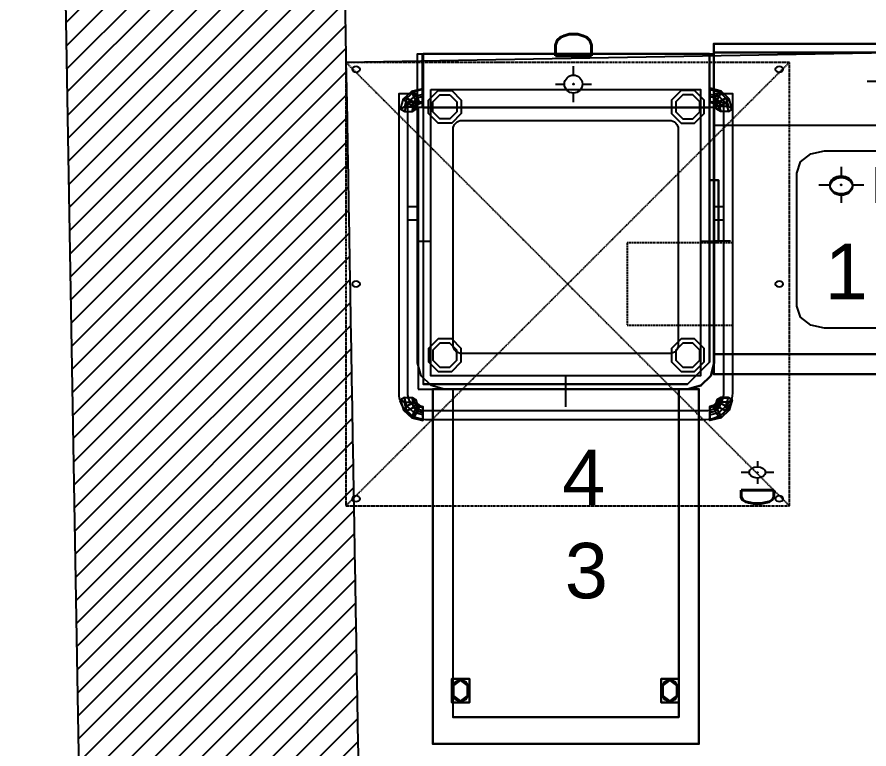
# Model space of a CAD drawing. Header units: millimetres. Extents: x 45 to 25350, y 77 to 5059.
# Drawn here: x 21691.3 to 21883.4, y 3821.6 to 3986.7 of the extents above; entities that cross this region are included whole.
import ezdxf
from ezdxf.enums import TextEntityAlignment as Align

# ---------------------------------------------------------------- set-up
doc = ezdxf.new("R2010")
doc.units = ezdxf.units.MM
doc.header["$LTSCALE"] = 5
doc.linetypes.add('NASCOSTA', pattern=[0.375, 0.25, -0.125])
doc.linetypes.add('TRATTO-PUNTO', pattern=[1, 0.5, -0.25, 0, -0.25])
for name, color, linetype in [('200-EquipBlack-3d', 250, 'Continuous'), ('200-EquipBorder-2d', 9, 'Continuous'), ('200-EquipID-2d', 7, 'Continuous'), ('200-EquipInternal-2d', 252, 'Continuous'), ('200-EquipSteel-3d', 9, 'Continuous'), ('250-Cwater-2d', 160, 'Continuous'), ('250-Drain-2D', 140, 'Continuous'), ('250-Hwater-2d', 200, 'Continuous'), ('300-exhaust-2d', 70, 'Continuous')]:
    doc.layers.add(name, color=color, linetype=linetype)
doc.layers.add('200-InsPoint-3D', color=3, linetype='Continuous', plot=False)
doc.styles.add('ARIAL', font='ARIALUNI.TTF', dxfattribs={"height": 1})
doc.styles.add('ROMANS', font='micross.ttf')
doc.styles.add('SIMPLEX', font='simplex')

# ---------------------------------------------------------------- blocks, each defined once
blk = doc.blocks.new('NHT8')
blk.add_line((9.5, -80, 1492), (9.5, -80, 1492))
at = {"layer": '200-EquipBlack-3d'}
for points in [[(633.3, -718.8, 773.6), (645.8, -706.3, 773.6), (645.8, -706.3, 788.6), (633.3, -718.8, 788.6)], [(633.3, -718.8, 751), (645.8, -706.3, 751), (645.8, -706.3, 766), (633.3, -718.8, 766)], [(633.3, -718.8, 727.2), (645.8, -706.3, 727.2), (645.8, -706.3, 742.2), (633.3, -718.8, 742.2)], [(613.3, -738.8, 773.6), (625.8, -726.3, 773.6), (625.8, -726.3, 788.6), (613.3, -738.8, 788.6)], [(613.3, -738.8, 751), (625.8, -726.3, 751), (625.8, -726.3, 766), (613.3, -738.8, 766)], [(613.3, -738.8, 727.2), (625.8, -726.3, 727.2), (625.8, -726.3, 742.2), (613.3, -738.8, 742.2)]]:
    blk.add_3dface(points, dxfattribs=at)
at = {"layer": '200-EquipBorder-2d'}
blk.add_lwpolyline([(606.9, -756), (58.1, -756), (28.8, -748.2), (6.3, -725.7), (-1.5, -696.4), (-1.5, 0), (666.5, 0), (666.5, -696.4), (658.7, -725.7), (636.2, -748.2)], close=True, dxfattribs=at)
at = {"layer": '200-EquipInternal-2d'}
for p, q in [((-23.5, -344.2), (-1.5, -344.2)), ((666.5, -344.2), (688.5, -344.2)), ((-23.5, -374.2), (-1.5, -374.2)), ((666.5, -374.2), (688.5, -374.2)), ((-1.5, -422), (28.5, -422)), ((636.5, -422), (666.5, -422)), ((332.5, -756), (332.5, -726))]:
    blk.add_line(p, q, dxfattribs=at)
for points in [[(666.5, -89), (708.5, -89), (708.5, -765, -0.414214), (648.5, -825), (16.5, -825, -0.414214), (-43.5, -765), (-43.5, -89), (-1.5, -89)], [(666.5, -109), (688.5, -109), (688.5, -765, -0.414214), (648.5, -805), (16.5, -805, -0.414214), (-23.5, -765), (-23.5, -109), (-1.5, -109)]]:
    blk.add_lwpolyline(points, format="xyb", dxfattribs=at)
blk.add_lwpolyline([(28.5, -80), (636.5, -80), (636.5, -726), (28.5, -726)], close=True, dxfattribs=at)
blk.add_lwpolyline([(98.5, -150), (566.5, -150, -0.414214), (586.5, -170), (586.5, -656, -0.414214), (566.5, -676), (98.5, -676, -0.414214), (78.5, -656), (78.5, -170, -0.414214)], format="xyb", close=True, dxfattribs=at)
at = {"layer": '200-EquipSteel-3d'}
for p, q in [((11, -121, 835), (0, -121, 835)), ((0, -121, 835), (0, -756, 835)), ((657, -121, 200), (11, -121, 200)), ((657, -121, 800), (11, -121, 800)), ((11, -121, 857), (11, -745, 857)), ((657, -121, 200), (11, -121, 200)), ((11, -121, 200), (11, -745, 200)), ((11, -121, 1527), (11, -745, 1527)), ((657, -695, 200), (657, -121, 200)), ((657, -121, 857), (657, -695, 857)), ((668, -121, 835), (657, -121, 835)), ((657, -695, 1527), (657, -121, 1527)), ((668, -696.4, 835), (668, -121, 835)), ((607, -745, 857), (657, -695, 857)), ((607, -745, 1527), (657, -695, 1527)), ((660.2, -725.7, 835), (668, -696.4, 835)), ((637.7, -748.2, 835), (660.2, -725.7, 835)), ((11, -745, 857), (607, -745, 857)), ((11, -745, 1527), (607, -745, 1527)), ((608.4, -756, 835), (637.7, -748.2, 835)), ((0, -756, 835), (608.4, -756, 835))]:
    blk.add_line(p, q, dxfattribs=at)
at = {"layer": '200-EquipSteel-3d', "extrusion": (-1, 0, 0), "elevation": -10.5}
for points in [[(91.1, 1469.9), (77.6, 1459.2), (80.2, 1442.1), (96.2, 1435.8), (109.7, 1446.5), (107.2, 1463.6)], [(824.7, 1195.8), (827.2, 1178.7), (813.8, 1168), (797.7, 1174.3), (795.2, 1191.3), (808.7, 1202.1)]]:
    blk.add_lwpolyline(points, close=True, dxfattribs=at)
at = {"layer": '200-EquipSteel-3d', "elevation": 140}
for points in [[(75.3, -82.4), (97, -104.1), (97, -134.7), (75.3, -156.3), (44.7, -156.3), (23, -134.7), (23, -104.1), (44.7, -82.4)], [(592.7, -82.4), (571, -104.1), (571, -134.7), (592.7, -156.3), (623.3, -156.3), (645, -134.7), (645, -104.1), (623.3, -82.4)], [(44.7, -642.4), (23, -664.1), (23, -694.7), (44.7, -716.3), (75.3, -716.3), (97, -694.7), (97, -664.1), (75.3, -642.4)], [(592.7, -642.4), (571, -664.1), (571, -694.7), (592.7, -716.3), (623.3, -716.3), (645, -694.7), (645, -664.1), (623.3, -642.4)]]:
    blk.add_lwpolyline(points, close=True, dxfattribs=at)
at = {"layer": '200-EquipSteel-3d'}
for points in [[(71.2, -92.4), (87, -108.2), (87, -130.5), (71.2, -146.3), (48.8, -146.3), (33, -130.5), (33, -108.2), (48.8, -92.4)], [(596.8, -92.4), (581, -108.2), (581, -130.5), (596.8, -146.3), (619.2, -146.3), (635, -130.5), (635, -108.2), (619.2, -92.4)], [(48.8, -652.4), (33, -668.2), (33, -690.5), (48.8, -706.3), (71.2, -706.3), (87, -690.5), (87, -668.2), (71.2, -652.4)], [(596.8, -652.4), (581, -668.2), (581, -690.5), (596.8, -706.3), (619.2, -706.3), (635, -690.5), (635, -668.2), (619.2, -652.4)]]:
    blk.add_lwpolyline(points, close=True, dxfattribs=at)
at = {"layer": '200-EquipSteel-3d', "extrusion": (1, 0, 0)}
for points, elevation in [([(-90.9, 1470), (-77.4, 1459.3), (-79.9, 1442.2), (-96, 1435.9), (-109.4, 1446.6), (-106.9, 1463.7)], 657.5), ([(-824.7, 1195.8), (-827.2, 1178.7), (-813.8, 1168), (-797.7, 1174.3), (-795.2, 1191.3), (-808.7, 1202.1)], 10.5), ([(-824.7, 1195.8), (-827.2, 1178.7), (-813.8, 1168), (-797.7, 1174.3), (-795.2, 1191.3), (-808.7, 1202.1)], 657.5)]:
    blk.add_lwpolyline(points, close=True, dxfattribs=dict(at, elevation=elevation))
at = {"layer": '200-EquipSteel-3d', "extrusion": (-4.76985e-06, 0.937466, 0.348078), "elevation": -315.1}
blk.add_lwpolyline([(14.1, 1408.9), (5.5, 1393.9), (14.1, 1379), (31.4, 1379), (40, 1393.9), (31.4, 1408.9)], close=True, dxfattribs=at)
at = {"layer": '200-EquipSteel-3d', "extrusion": (4.76985e-06, 0.937466, 0.348078), "elevation": -315.1}
blk.add_lwpolyline([(-682.2, 1408.9), (-673.5, 1393.9), (-682.2, 1379), (-699.4, 1379), (-708, 1393.9), (-699.4, 1408.9)], close=True, dxfattribs=at)
at = {"layer": '200-EquipSteel-3d'}
for points in [[(9.5, 0, 200), (9.5, 0, 1492), (9.5, -121, 1492), (9.5, -121, 200)], [(11, 0, 1492), (11, -121, 1492), (657, -121, 1492), (657, 0, 1492)], [(657, 0, 1492), (657, 0, 200), (11, 0, 200), (11, 0, 1492)], [(657, 0, 200), (657, 0, 1492), (657, -121, 1492), (657, -121, 200)], [(-10.4, -85.4, 1440.1), (-25.8, -99.7, 1434.4), (-33.2, -101.1, 1449.9), (-14.8, -83.9, 1456.7)], [(-33.2, -101.1, 1449.9), (-14.8, -83.9, 1456.7), (-10.4, -96.4, 1467.8), (-25.8, -110.6, 1462.2)], [(-10.8, -107.7, 1431.3), (-1.8, -99.3, 1434.6), (-10.4, -85.4, 1440.1), (-25.8, -99.7, 1434.4)], [(10.5, -80.2, 1442.1), (-10.4, -85.4, 1440.1), (-14.8, -83.9, 1456.7), (10.5, -77.6, 1459.2)], [(-14.8, -83.9, 1456.7), (10.5, -77.6, 1459.2), (10.5, -91.1, 1469.9), (-10.4, -96.4, 1467.8)], [(-1.8, -99.3, 1434.6), (10.5, -96.2, 1435.8), (10.5, -80.2, 1442.1), (-10.4, -85.4, 1440.1)], [(10.5, -91.1, 1469.9), (-10.4, -96.4, 1467.8), (-1.8, -110.2, 1462.4), (10.5, -107.2, 1463.6)], [(657.5, -79.9, 1442.2), (678.5, -85.1, 1440.2), (682.8, -83.7, 1456.8), (657.5, -77.4, 1459.3)], [(682.8, -83.7, 1456.8), (657.5, -77.4, 1459.3), (657.5, -90.9, 1470), (678.5, -96.1, 1467.9)], [(669.8, -99, 1434.7), (657.5, -96, 1435.9), (657.5, -79.9, 1442.2), (678.5, -85.1, 1440.2)], [(657.5, -90.9, 1470), (678.5, -96.1, 1467.9), (669.8, -110, 1462.5), (657.5, -106.9, 1463.7)], [(657.5, -109.4, 1446.6), (657.5, -96, 1435.9), (669.8, -99, 1434.7), (665.5, -111.4, 1445.8)], [(678.9, -107.4, 1431.4), (669.8, -99, 1434.7), (678.5, -85.1, 1440.2), (693.8, -99.4, 1434.5)], [(678.5, -85.1, 1440.2), (693.8, -99.4, 1434.5), (701.2, -100.9, 1450), (682.8, -83.7, 1456.8)], [(701.2, -100.9, 1450), (682.8, -83.7, 1456.8), (678.5, -96.1, 1467.9), (693.8, -110.3, 1462.3)], [(-25.8, -99.7, 1434.4), (-31.4, -119.1, 1426.8), (-40, -124.6, 1440.7), (-33.2, -101.1, 1449.9)], [(-40, -124.6, 1440.7), (-33.2, -101.1, 1449.9), (-25.8, -110.6, 1462.2), (-31.4, -130.1, 1454.5)], [(-14.1, -119.1, 1426.8), (-10.8, -107.7, 1431.3), (-25.8, -99.7, 1434.4), (-31.4, -119.1, 1426.8)], [(-25.8, -110.6, 1462.2), (-31.4, -130.1, 1454.5), (-14.1, -130.1, 1454.5), (-10.8, -118.6, 1459.1)], [(-10.4, -96.4, 1467.8), (-25.8, -110.6, 1462.2), (-10.8, -118.6, 1459.1), (-1.8, -110.2, 1462.4)], [(-3.4, -117.2, 1443.6), (-10.8, -107.7, 1431.3), (-14.1, -119.1, 1426.8), (-5.5, -124.6, 1440.7)], [(2.5, -111.7, 1445.7), (-1.8, -99.3, 1434.6), (-10.8, -107.7, 1431.3), (-3.4, -117.2, 1443.6)], [(-1.8, -110.2, 1462.4), (-10.8, -118.6, 1459.1), (-3.4, -117.2, 1443.6), (2.5, -111.7, 1445.7)], [(10.5, -109.7, 1446.5), (10.5, -96.2, 1435.8), (-1.8, -99.3, 1434.6), (2.5, -111.7, 1445.7)], [(10.5, -107.2, 1463.6), (-1.8, -110.2, 1462.4), (2.5, -111.7, 1445.7), (10.5, -109.7, 1446.5)], [(657.5, -106.9, 1463.7), (669.8, -110, 1462.5), (665.5, -111.4, 1445.8), (657.5, -109.4, 1446.6)], [(665.5, -111.4, 1445.8), (669.8, -99, 1434.7), (678.9, -107.4, 1431.4), (671.4, -116.9, 1443.7)], [(669.8, -110, 1462.5), (678.9, -118.4, 1459.2), (671.4, -116.9, 1443.7), (665.5, -111.4, 1445.8)], [(678.5, -96.1, 1467.9), (693.8, -110.3, 1462.3), (678.9, -118.4, 1459.2), (669.8, -110, 1462.5)], [(671.4, -116.9, 1443.7), (678.9, -107.4, 1431.4), (682.2, -118.9, 1426.9), (673.5, -124.3, 1440.8)], [(682.2, -118.9, 1426.9), (678.9, -107.4, 1431.4), (693.8, -99.4, 1434.5), (699.4, -118.9, 1426.9)], [(693.8, -110.3, 1462.3), (699.4, -129.8, 1454.7), (682.2, -129.8, 1454.7), (678.9, -118.4, 1459.2)], [(693.8, -99.4, 1434.5), (699.4, -118.9, 1426.9), (708, -124.3, 1440.8), (701.2, -100.9, 1450)], [(708, -124.3, 1440.8), (701.2, -100.9, 1450), (693.8, -110.3, 1462.3), (699.4, -129.8, 1454.7)], [(-10.8, -118.6, 1459.1), (-14.1, -130.1, 1454.5), (-5.5, -124.6, 1440.7), (-3.4, -117.2, 1443.6)], [(678.9, -118.4, 1459.2), (682.2, -129.8, 1454.7), (673.5, -124.3, 1440.8), (671.4, -116.9, 1443.7)], [(657, -695, 835), (607, -745, 835), (607, -745, 200), (657, -695, 200)], [(607, -745, 200), (607, -745, 835), (11, -745, 835), (11, -745, 200)], [(-25.8, -794.3, 1175.7), (-31.4, -774.8, 1183.3), (-40, -780.3, 1197.2), (-33.2, -803.8, 1188)], [(-40, -780.3, 1197.2), (-33.2, -803.8, 1188), (-25.8, -805.2, 1203.4), (-31.4, -785.8, 1211.1)], [(-14.1, -774.8, 1183.3), (-10.8, -786.3, 1178.8), (-25.8, -794.3, 1175.7), (-31.4, -774.8, 1183.3)], [(-25.8, -805.2, 1203.4), (-31.4, -785.8, 1211.1), (-14.1, -785.8, 1211.1), (-10.8, -797.2, 1206.6)], [(-10.8, -786.3, 1178.8), (-1.8, -794.7, 1175.5), (-10.4, -808.5, 1170), (-25.8, -794.3, 1175.7)], [(-3.4, -787.7, 1194.3), (-10.8, -786.3, 1178.8), (-14.1, -774.8, 1183.3), (-5.5, -780.3, 1197.2)], [(-10.8, -797.2, 1206.6), (-14.1, -785.8, 1211.1), (-5.5, -780.3, 1197.2), (-3.4, -787.7, 1194.3)], [(2.5, -793.2, 1192.1), (-1.8, -794.7, 1175.5), (-10.8, -786.3, 1178.8), (-3.4, -787.7, 1194.3)], [(-1.8, -805.6, 1203.3), (-10.8, -797.2, 1206.6), (-3.4, -787.7, 1194.3), (2.5, -793.2, 1192.1)], [(665.5, -793.2, 1192.1), (669.8, -794.7, 1175.5), (678.8, -786.3, 1178.8), (671.4, -787.7, 1194.3)], [(669.8, -805.6, 1203.3), (678.8, -797.2, 1206.6), (671.4, -787.7, 1194.3), (665.5, -793.2, 1192.1)], [(678.8, -786.3, 1178.8), (669.8, -794.7, 1175.5), (678.5, -808.5, 1170), (693.8, -794.3, 1175.7)], [(671.4, -787.7, 1194.3), (678.8, -786.3, 1178.8), (682.1, -774.8, 1183.3), (673.5, -780.3, 1197.2)], [(678.8, -797.2, 1206.6), (682.1, -785.8, 1211.1), (673.5, -780.3, 1197.2), (671.4, -787.7, 1194.3)], [(682.1, -774.8, 1183.3), (678.8, -786.3, 1178.8), (693.8, -794.3, 1175.7), (699.4, -774.8, 1183.3)], [(693.8, -805.2, 1203.4), (699.4, -785.8, 1211.1), (682.1, -785.8, 1211.1), (678.8, -797.2, 1206.6)], [(693.8, -794.3, 1175.7), (699.4, -774.8, 1183.3), (708, -780.3, 1197.2), (701.2, -803.8, 1188)], [(708, -780.3, 1197.2), (701.2, -803.8, 1188), (693.8, -805.2, 1203.4), (699.4, -785.8, 1211.1)], [(-10.4, -808.5, 1170), (-25.8, -794.3, 1175.7), (-33.2, -803.8, 1188), (-14.8, -821, 1181.2)], [(-33.2, -803.8, 1188), (-14.8, -821, 1181.2), (-10.4, -819.5, 1197.8), (-25.8, -805.2, 1203.4)], [(-10.4, -819.5, 1197.8), (-25.8, -805.2, 1203.4), (-10.8, -797.2, 1206.6), (-1.8, -805.6, 1203.3)], [(-1.8, -794.7, 1175.5), (10.5, -797.7, 1174.3), (10.5, -813.8, 1168), (-10.4, -808.5, 1170)], [(10.5, -824.7, 1195.8), (-10.4, -819.5, 1197.8), (-1.8, -805.6, 1203.3), (10.5, -808.7, 1202.1)], [(10.5, -808.7, 1202.1), (-1.8, -805.6, 1203.3), (2.5, -793.2, 1192.1), (10.5, -795.2, 1191.3)], [(10.5, -795.2, 1191.3), (10.5, -797.7, 1174.3), (-1.8, -794.7, 1175.5), (2.5, -793.2, 1192.1)], [(657.5, -795.2, 1191.3), (657.5, -797.7, 1174.3), (669.8, -794.7, 1175.5), (665.5, -793.2, 1192.1)], [(657.5, -808.7, 1202.1), (669.8, -805.6, 1203.3), (665.5, -793.2, 1192.1), (657.5, -795.2, 1191.3)], [(669.8, -794.7, 1175.5), (657.5, -797.7, 1174.3), (657.5, -813.8, 1168), (678.5, -808.5, 1170)], [(657.5, -824.7, 1195.8), (678.5, -819.5, 1197.8), (669.8, -805.6, 1203.3), (657.5, -808.7, 1202.1)], [(678.5, -819.5, 1197.8), (693.8, -805.2, 1203.4), (678.8, -797.2, 1206.6), (669.8, -805.6, 1203.3)], [(678.5, -808.5, 1170), (693.8, -794.3, 1175.7), (701.2, -803.8, 1188), (682.8, -821, 1181.2)], [(701.2, -803.8, 1188), (682.8, -821, 1181.2), (678.5, -819.5, 1197.8), (693.8, -805.2, 1203.4)], [(10.5, -813.8, 1168), (-10.4, -808.5, 1170), (-14.8, -821, 1181.2), (10.5, -827.2, 1178.7)], [(-14.8, -821, 1181.2), (10.5, -827.2, 1178.7), (10.5, -824.7, 1195.8), (-10.4, -819.5, 1197.8)], [(657.5, -813.8, 1168), (678.5, -808.5, 1170), (682.8, -821, 1181.2), (657.5, -827.2, 1178.7)], [(682.8, -821, 1181.2), (657.5, -827.2, 1178.7), (657.5, -824.7, 1195.8), (678.5, -819.5, 1197.8)]]:
    blk.add_3dface(points, dxfattribs=at)
for points, invisible_edges in [([(0, -696.4, 875), (668, -696.4, 875), (668, -121, 875), (0, -121, 875)], 15), ([(11, -695, 1549), (657, -695, 1549), (657, -121, 1549), (11, -121, 1549)], 1), ([(608.4, -756, 875), (668, -696.4, 875), (0, -696.4, 875), (0, -756, 875)], 15), ([(11, -695, 1549), (11, -745, 1549), (607, -745, 1549), (657, -695, 1549)], 15), ([(608.4, -756, 875), (637.7, -748.2, 875), (660.2, -725.7, 875), (668, -696.4, 875)], 15)]:
    blk.add_3dface(points, dxfattribs=dict(at, invisible_edges=invisible_edges))
mesh = blk.add_polyface(dxfattribs=at)
corners = [(677, -425, 390), (677, -425, 250), (677, -425, 250), (657, -425, 390), (657, -425, 250), (657, -425, 250), (657, -285, 390), (657, -285, 250), (657, -425, 250), (677, -285, 390), (677, -285, 250), (677, -425, 250), (677, -285, 390), (677, -285, 390), (677, -425, 390), (657, -285, 390), (657, -285, 390), (657, -425, 390)]
mesh.append_faces([[corners[k] for k in face] for face in [(0, 1, 4, 3), (1, 2, 5, 4), (3, 4, 7, 6), (4, 5, 8, 7), (6, 7, 10, 9), (7, 8, 11, 10), (9, 10, 13, 12), (10, 11, 14, 13), (12, 13, 16, 15), (13, 14, 17, 16)]])
blk = doc.blocks.new('attrib')
at = {"layer": '200-EquipID-2d', "style": 'ARIAL'}
blk.add_attdef('POS', text='', height=2.5, dxfattribs=at).set_placement((0, 0, -1), align=Align.MIDDLE)
at = {"layer": '200-EquipID-2d', "style": 'ROMANS', "flags": 1}
for tag, p in [('ZONA', (0, -4.905, -2)), ('EQUIPMENTDATA', (0, -7.89, -2)), ('LONGDESCR', (0, -11.302, -2)), ('EQUIPMENTCONN', (0, -14.714, -2)), ('ACCESSORYDATA', (0, -18.552, -2)), ('ACCESSORYCONN', (0, -21.857, -2))]:
    blk.add_attdef(tag, text='', height=2.5, dxfattribs=at).set_placement(p, align=Align.CENTER)
blk = doc.blocks.new('DCON')
at = {"layer": '250-Drain-2D'}
for p, q in [((0, 40.6), (0, 20.3)), ((-40.6, 0), (-20.3, 0)), ((20.3, 0), (40.6, 0)), ((0, -20.3), (0, -40.6))]:
    blk.add_line(p, q, dxfattribs=at)
for radius in [20.3, 1]:
    blk.add_circle((0, 0), radius, dxfattribs=at)
blk.add_point((0, 0), dxfattribs=at)
at = {"layer": '250-Drain-2D', "style": 'SIMPLEX', "flags": 8}
blk.add_attdef('D', (50, -40.6), '', height=81, dxfattribs=at)
blk = doc.blocks.new('BHHLU06')
at = {"layer": '200-EquipBorder-2d'}
blk.add_lwpolyline([(0, -300), (-600, -300), (-600, 300), (0, 300)], close=True, dxfattribs=at)
at = {"layer": '200-EquipInternal-2d'}
blk.add_line((-30, 0), (0, 0), dxfattribs=at)
blk.add_lwpolyline([(0, 255), (-555, 255), (-555, -255), (0, -255)], dxfattribs=at)
blk.add_point((-600, 300), dxfattribs=at)
at = {"layer": '200-EquipSteel-3d'}
for p, q in [((0, 255, 875), (-555, 255, 875)), ((0, -255, 875), (-555, -255, 875))]:
    blk.add_line(p, q, dxfattribs=at)
at = {"layer": '200-EquipSteel-3d', "elevation": 20}
for points in [[(-504.1, 255.2), (-494.5, 248.2), (-490.9, 237), (-494.5, 225.8), (-504.1, 218.8), (-515.9, 218.8), (-525.5, 225.8), (-529.1, 237), (-525.5, 248.2), (-515.9, 255.2)], [(-504.1, -216.8), (-494.5, -223.8), (-490.9, -235), (-494.5, -246.2), (-504.1, -253.2), (-515.9, -253.2), (-525.5, -246.2), (-529.1, -235), (-525.5, -223.8), (-515.9, -216.8)]]:
    blk.add_lwpolyline(points, close=True, dxfattribs=at)
at = {"layer": '200-EquipSteel-3d'}
for points in [[(-501.3, 252), (-492.7, 237), (-501.3, 222), (-518.7, 222), (-527.3, 237), (-518.7, 252)], [(-501.3, -220), (-492.7, -235), (-501.3, -250), (-518.7, -250), (-527.3, -235), (-518.7, -220)]]:
    blk.add_lwpolyline(points, close=True, dxfattribs=at)
for points, invisible_edges in [([(0, 255, 910), (-555, 255, 910), (-600, 300, 910), (0, 300, 910)], 2), ([(-600, -300, 910), (-600, 300, 910), (-555, 255, 910), (-555, -255, 910)], 15), ([(-600, -300, 910), (-600, -300, 850), (-600, 300, 850), (-600, 300, 910)], 4), ([(0, 255, 875), (0, 255, 910), (0, 300, 910), (0, 300, 850)], 12), ([(0, 300, 850), (0, -300, 850), (0, -255, 875), (0, 255, 875)], 10), ([(-555, -255, 875), (-555, 255, 875), (0, 255, 875), (0, -255, 875)], 15), ([(0, -300, 910), (-600, -300, 910), (-555, -255, 910), (0, -255, 910)], 2), ([(0, -300, 850), (0, -300, 910), (0, -255, 910), (0, -255, 875)], 8)]:
    blk.add_3dface(points, dxfattribs=dict(at, invisible_edges=invisible_edges))
for points in [[(0, 300, 850), (0, 300, 910), (-600, 300, 910), (-600, 300, 850)], [(-555, 255, 910), (-555, 255, 875), (-555, -255, 875), (-555, -255, 910)], [(0, -300, 850), (0, -300, 910), (-600, -300, 910), (-600, -300, 850)]]:
    blk.add_3dface(points, dxfattribs=at)
at = {"layer": '200-InsPoint-3D'}
for p in [(0, 300), (-600, -300), (0, -300)]:
    blk.add_point(p, dxfattribs=at)
at = {"layer": '200-InsPoint-3D', "flags": 9}
blk.add_attdef('DISTANG', (0, 0), '', height=1, dxfattribs=at)
at = {"layer": '200-EquipSteel-3d'}
mesh = blk.add_polymesh((6, 3), dxfattribs=at)
for k, corner in enumerate([(-530, 217, 850), (-530, 217, 80), (-530, 217, 80), (-490, 217, 850), (-490, 217, 80), (-490, 217, 80), (-490, 257, 850), (-490, 257, 80), (-490, 217, 80), (-530, 257, 850), (-530, 257, 80), (-530, 217, 80), (-530, 257, 850), (-530, 257, 850), (-530, 217, 850), (-490, 257, 850), (-490, 257, 850), (-490, 217, 850)]):
    mesh.set_mesh_vertex(divmod(k, 3), corner)
mesh = blk.add_polymesh((6, 3), dxfattribs=at)
for k, corner in enumerate([(-530, -255, 850), (-530, -255, 80), (-530, -255, 80), (-490, -255, 850), (-490, -255, 80), (-490, -255, 80), (-490, -215, 850), (-490, -215, 80), (-490, -255, 80), (-530, -215, 850), (-530, -215, 80), (-530, -255, 80), (-530, -215, 850), (-530, -215, 850), (-530, -255, 850), (-490, -215, 850), (-490, -215, 850), (-490, -255, 850)]):
    mesh.set_mesh_vertex(divmod(k, 3), corner)
blk = doc.blocks.new('HCON')
at = {"layer": '250-Hwater-2d'}
for p, q in [((0, 40.6), (0, 20.3)), ((-40.6, 0), (-20.3, 0)), ((20.3, 0), (40.6, 0)), ((0, -20.3), (0, -40.6))]:
    blk.add_line(p, q, dxfattribs=at)
for radius in [20.3, 1]:
    blk.add_circle((0, 0), radius, dxfattribs=at)
blk.add_point((0, 0), dxfattribs=at)
at = {"layer": '250-Hwater-2d', "style": 'SIMPLEX', "flags": 8}
blk.add_attdef('HW', (50, -40.6), '', height=81, dxfattribs=at)
blk = doc.blocks.new('CCON')
at = {"layer": '250-Cwater-2d'}
for p, q in [((0, 40.6), (0, 20.3)), ((-40.6, 0), (-20.3, 0)), ((20.3, 0), (40.6, 0)), ((0, -20.3), (0, -40.6))]:
    blk.add_line(p, q, dxfattribs=at)
for radius in [20.3, 1]:
    blk.add_circle((0, 0), radius, dxfattribs=at)
blk.add_point((0, 0), dxfattribs=at)
at = {"layer": '250-Cwater-2d', "style": 'SIMPLEX', "flags": 8}
blk.add_attdef('CW', (56.5, -40.6), '', height=81, dxfattribs=at)
blk = doc.blocks.new('BHHPTB08R')
at = {"layer": '200-EquipBorder-2d'}
for points in [[(0, -300), (800, -300), (800, 445), (0, 445)], [(150, -146.7), (150, 153.3), (156.7, 178.3), (175, 196.6), (200, 203.3), (600, 203.3), (625, 196.6), (643.3, 178.3), (650, 153.3), (650, -146.7), (643.3, -171.7), (625, -190), (600, -196.7), (200, -196.7), (175, -190), (156.7, -171.7)]]:
    blk.add_lwpolyline(points, close=True, dxfattribs=at)
at = {"layer": '200-EquipInternal-2d'}
for p, q in [((0, 425), (800, 425)), ((570, -129.6), (330.4, 46.9)), ((30, 0), (0, 0))]:
    blk.add_line(p, q, dxfattribs=at)
blk.add_lwpolyline([(0, 261.6), (755, 261.6), (755, -255), (0, -255)], dxfattribs=at)
for centre in [(400, 355.1), (230, 123.3)]:
    blk.add_circle(centre, 20, dxfattribs=at)
blk.add_point((800, 445), dxfattribs=at)
at = {"layer": '200-EquipSteel-3d'}
for p, q in [((0, 261.6, 875), (755, 261.6, 875)), ((0, -255, 875), (755, -255, 875))]:
    blk.add_line(p, q, dxfattribs=at)
for points, elevation in [([(704.1, 255.2), (694.5, 248.2), (690.9, 237), (694.5, 225.8), (704.1, 218.8), (715.9, 218.8), (725.5, 225.8), (729.1, 237), (725.5, 248.2), (715.9, 255.2)], 20), ([(150, -146.7), (150, 153.3), (156.7, 178.3), (175, 196.6), (200, 203.3), (600, 203.3), (625, 196.6), (643.3, 178.3), (650, 153.3), (650, -146.7), (643.3, -171.7), (625, -190), (600, -196.7), (200, -196.7), (175, -190), (156.7, -171.7)], 575), ([(704.1, -216.8), (694.5, -223.8), (690.9, -235), (694.5, -246.2), (704.1, -253.2), (715.9, -253.2), (725.5, -246.2), (729.1, -235), (725.5, -223.8), (715.9, -216.8)], 20)]:
    blk.add_lwpolyline(points, close=True, dxfattribs=dict(at, elevation=elevation))
for points in [[(701.3, 252), (692.7, 237), (701.3, 222), (718.7, 222), (727.3, 237), (718.7, 252)], [(701.3, -220), (692.7, -235), (701.3, -250), (718.7, -250), (727.3, -235), (718.7, -220)]]:
    blk.add_lwpolyline(points, close=True, dxfattribs=at)
for points, invisible_edges in [([(0, 261.6, 875), (0, 261.6, 910), (0, 425, 910), (0, 445, 850)], 12), ([(0, 445, 850), (0, -300, 850), (0, -255, 875), (0, 261.6, 875)], 10), ([(0, 425, 910), (0, 425, 1170), (0, 445, 1170), (0, 445, 850)], 8), ([(800, -300, 910), (800, -300, 850), (800, 445, 850), (800, 425, 910)], 4), ([(800, 445, 850), (800, 445, 1170), (800, 425, 1170), (800, 425, 910)], 8), ([(0, 261.6, 910), (755, 261.6, 910), (800, 425, 910), (0, 425, 910)], 2), ([(800, -300, 910), (800, 425, 910), (755, 261.6, 910), (755, -255, 910)], 15), ([(150, -255, 875), (150, 261.6, 875), (0, 261.6, 875), (0, -255, 875)], 15), ([(650, 261.6, 875), (150, 261.6, 875), (200, 203.3, 875), (600, 203.3, 875)], 15), ([(150, 153.3, 875), (156.7, 178.3, 875), (165.8, 187.5, 875), (150, 261.6, 875)], 15), ([(165.8, 187.5, 875), (175, 196.6, 875), (200, 203.3, 875), (150, 261.6, 875)], 15), ([(634.2, 187.5, 875), (625, 196.6, 875), (600, 203.3, 875), (650, 261.6, 875)], 15), ([(650, 153.3, 875), (643.3, 178.3, 875), (634.2, 187.5, 875), (650, 261.6, 875)], 15), ([(755, -255, 875), (755, 261.6, 875), (650, 261.6, 875), (650, -255, 875)], 15), ([(150, -196.7, 575), (650, -196.7, 575), (650, 203.3, 575), (150, 203.3, 575)], 15), ([(150, -146.7, 875), (156.7, -171.7, 875), (165.8, -180.9, 875), (150, -255, 875)], 15), ([(650, -146.7, 875), (643.3, -171.7, 875), (634.2, -180.9, 875), (650, -255, 875)], 15), ([(165.8, -180.9, 875), (175, -190, 875), (200, -196.7, 875), (150, -255, 875)], 15), ([(634.2, -180.9, 875), (625, -190, 875), (600, -196.7, 875), (650, -255, 875)], 15), ([(650, -255, 875), (150, -255, 875), (200, -196.7, 875), (600, -196.7, 875)], 15), ([(0, -300, 910), (800, -300, 910), (755, -255, 910), (0, -255, 910)], 2), ([(0, -300, 850), (0, -300, 910), (0, -255, 910), (0, -255, 875)], 8)]:
    blk.add_3dface(points, dxfattribs=dict(at, invisible_edges=invisible_edges))
for points in [[(800, 445, 850), (800, 445, 1170), (0, 445, 1170), (0, 445, 850)], [(0, 425, 1170), (800, 425, 1170), (800, 445, 1170), (0, 445, 1170)], [(800, 425, 910), (800, 425, 1170), (0, 425, 1170), (0, 425, 910)], [(755, 261.6, 910), (755, 261.6, 875), (755, -255, 875), (755, -255, 910)], [(800, -300, 850), (800, -300, 910), (0, -300, 910), (0, -300, 850)]]:
    blk.add_3dface(points, dxfattribs=at)
at = {"layer": '200-InsPoint-3D'}
for p in [(0, 445), (400, 355.1), (0, -300), (800, -300)]:
    blk.add_point(p, dxfattribs=at)
at = {"layer": '250-Cwater-2d'}
blk.add_blockref('CCON', (484.4, 360.9), dxfattribs=at).add_auto_attribs({'CW': 'CW'})
at = {"layer": '250-Drain-2D'}
blk.add_blockref('DCON', (230, 126.5), dxfattribs=at).add_auto_attribs({'D': 'D'})
at = {"layer": '250-Hwater-2d'}
blk.add_blockref('HCON', (317.6, 360.9), dxfattribs=at).add_auto_attribs({'HW': 'HW'})
at = {"layer": '200-InsPoint-3D'}
blk.add_attdef('DISTANG', (0, 0), '', height=1, dxfattribs=at)
at = {"layer": '200-EquipSteel-3d'}
mesh = blk.add_polymesh((6, 3), dxfattribs=at)
for k, corner in enumerate([(730, 217, 850), (730, 217, 80), (730, 217, 80), (690, 217, 850), (690, 217, 80), (690, 217, 80), (690, 257, 850), (690, 257, 80), (690, 217, 80), (730, 257, 850), (730, 257, 80), (730, 217, 80), (730, 257, 850), (730, 257, 850), (730, 217, 850), (690, 257, 850), (690, 257, 850), (690, 217, 850)]):
    mesh.set_mesh_vertex(divmod(k, 3), corner)
mesh = blk.add_polymesh((6, 3), dxfattribs=at)
for k, corner in enumerate([(730, -255, 850), (730, -255, 80), (730, -255, 80), (690, -255, 850), (690, -255, 80), (690, -255, 80), (690, -215, 850), (690, -215, 80), (690, -255, 80), (730, -215, 850), (730, -215, 80), (730, -255, 80), (730, -215, 850), (730, -215, 850), (730, -255, 850), (690, -215, 850), (690, -215, 850), (690, -255, 850)]):
    mesh.set_mesh_vertex(divmod(k, 3), corner)
blk = doc.blocks.new('EP1116T')
at = {"layer": '200-EquipBorder-2d', "linetype": 'TRATTO-PUNTO'}
blk.add_lwpolyline([(0, -1100), (1600, -1100), (1600, 0), (0, 0)], close=True, dxfattribs=at)
at = {"layer": '200-EquipInternal-2d', "linetype": 'TRATTO-PUNTO'}
for p, q in [((0, -1100), (1600, 0)), ((0, 0), (1600, -1100))]:
    blk.add_line(p, q, dxfattribs=at)
at = {"layer": '300-exhaust-2d', "const_width": 20}
for points in [[(15, -25, -1), (35, -25, -1)], [(790, -25, 1), (810, -25, 1)], [(1585, -25, 1), (1565, -25, 1)], [(15, -1075, 1), (35, -1075, 1)], [(790, -1075, 1), (810, -1075, 1)], [(1585, -1075, -1), (1565, -1075, -1)]]:
    blk.add_lwpolyline(points, format="xyb", close=True, dxfattribs=at)
at = {"layer": '300-exhaust-2d', "linetype": 'NASCOSTA'}
blk.add_lwpolyline([(651, -140), (651, -402), (949, -402), (949, -140)], close=True, dxfattribs=at)
at = {"layer": '250-Drain-2D'}
blk.add_blockref('DCON', (1480, -79.3), dxfattribs=at).add_auto_attribs({'D': 'D'})
at = {"layer": '200-InsPoint-3D', "flags": 9}
blk.add_attdef('DISTANG', (0, 0), '', height=1, dxfattribs=at)

msp = doc.modelspace()

# ---------------------------------------------------------------- hatches: boundary and pattern name
at = {"ltscale": 0.5}
h = msp.add_hatch(dxfattribs=at)
h.set_pattern_fill('ANSI31', color=251, scale=30)
h.set_pattern_definition([(45, (24280.266, 18410.9967), (-2.6516504, 2.6516504), [])])
h.paths.add_polyline_path([(21763.42, 4094.47), (22023.38, 4098.96), (22023.02, 4119.96), (21730.1, 4114.9), (21721.79, 4595.08, -0.130845), (22999.27, 4233.91, -0.490921), (22999.35, 4233.95, -0.006684), (23000.2, 4268.19, 0.132238), (21691.26, 4625.37), (21711.96, 3429.14), (22159.11, 3170.98), (22174.11, 3196.96), (22030.23, 3280.02), (22097.77, 3397), (22270.98, 3297), (22270.99, 3297.02), (22281.98, 3316.05), (22090.58, 3426.55), (22020.06, 3425.33), (21775.09, 3421.1, -0.000011), (21771.02, 3655.54), (22030.98, 3660.03), (22030.62, 3681.03), (21770.66, 3676.54, -0.000019)])

# ---------------------------------------------------------------- linework, layer by layer
msp.add_line((22008.42, 3980.71), (21765.46, 3976.51), dxfattribs=at)
msp.add_lwpolyline([(22159.14, 3170.96), (21711.96, 3429.14), (21691.26, 4625.37)], dxfattribs=at)
msp.add_arc((5593253.27, 100325.94), 5572320.84, 180.9895214, 180.99381936, dxfattribs=at)

# ---------------------------------------------------------------- block references
at = {"xscale": 0.09999999999854481, "yscale": 0.1000000000021828, "zscale": 0.1, "rotation": 90}
msp.add_blockref('DCON', (21816.77, 3971.61), dxfattribs=at).add_auto_attribs({'D': 'D'})
ref = msp.add_blockref('BHHPTB08R', (21848.42, 3936.21), dxfattribs=dict(xscale=0.1250000000000284, yscale=0.09999999999999432, zscale=0.1))
ref.add_attrib('DISTANG', '640.3124237432839^I5.387129922608243', (21848.42, 3936.21), dxfattribs={"layer": '200-InsPoint-3D', "height": 0.1})
at = {"xscale": 0.1000000000021828, "yscale": 0.1000000000021828, "zscale": 0.1}
msp.add_blockref('NHT8', (21781.77, 3978.41), dxfattribs=at)
at = {"zscale": 0.1}
for name, p, xscale, yscale, rotation in [('EP1116T', (21865.46, 3976.51), 0.0625, 0.09090909090906507, 270), ('BHHLU06', (21815.02, 3902.81), 0.1333333333350311, 0.1000000000021828, 90)]:
    msp.add_blockref(name, p, dxfattribs=dict(at, xscale=xscale, yscale=yscale, rotation=rotation))
at = {"layer": '200-EquipID-2d'}
ref = msp.add_blockref('attrib', (21878.32, 3929.34), dxfattribs=dict(at, xscale=5, yscale=5, zscale=5))
ref.add_attrib('POS', '1', dxfattribs={"color": 4, "height": 12.5, "style": 'ARIAL'}).set_placement((21878.32, 3929.34, -5), align=Align.MIDDLE)
ref = msp.add_blockref('attrib', (21819.07, 3882.91), dxfattribs=dict(at, xscale=5, yscale=5, zscale=5))
ref.add_attrib('POS', '4', dxfattribs={"color": 7, "height": 12.5, "style": 'ARIAL'}).set_placement((21819.07, 3882.91, -5), align=Align.MIDDLE)
ref = msp.add_blockref('attrib', (21819.68, 3861.87), dxfattribs=dict(at, xscale=5, yscale=5, zscale=5))
ref.add_attrib('POS', '3', dxfattribs={"color": 7, "height": 12.5, "style": 'ARIAL'}).set_placement((21819.68, 3861.87, -5), align=Align.MIDDLE)

doc.saveas('drawing.dxf')
